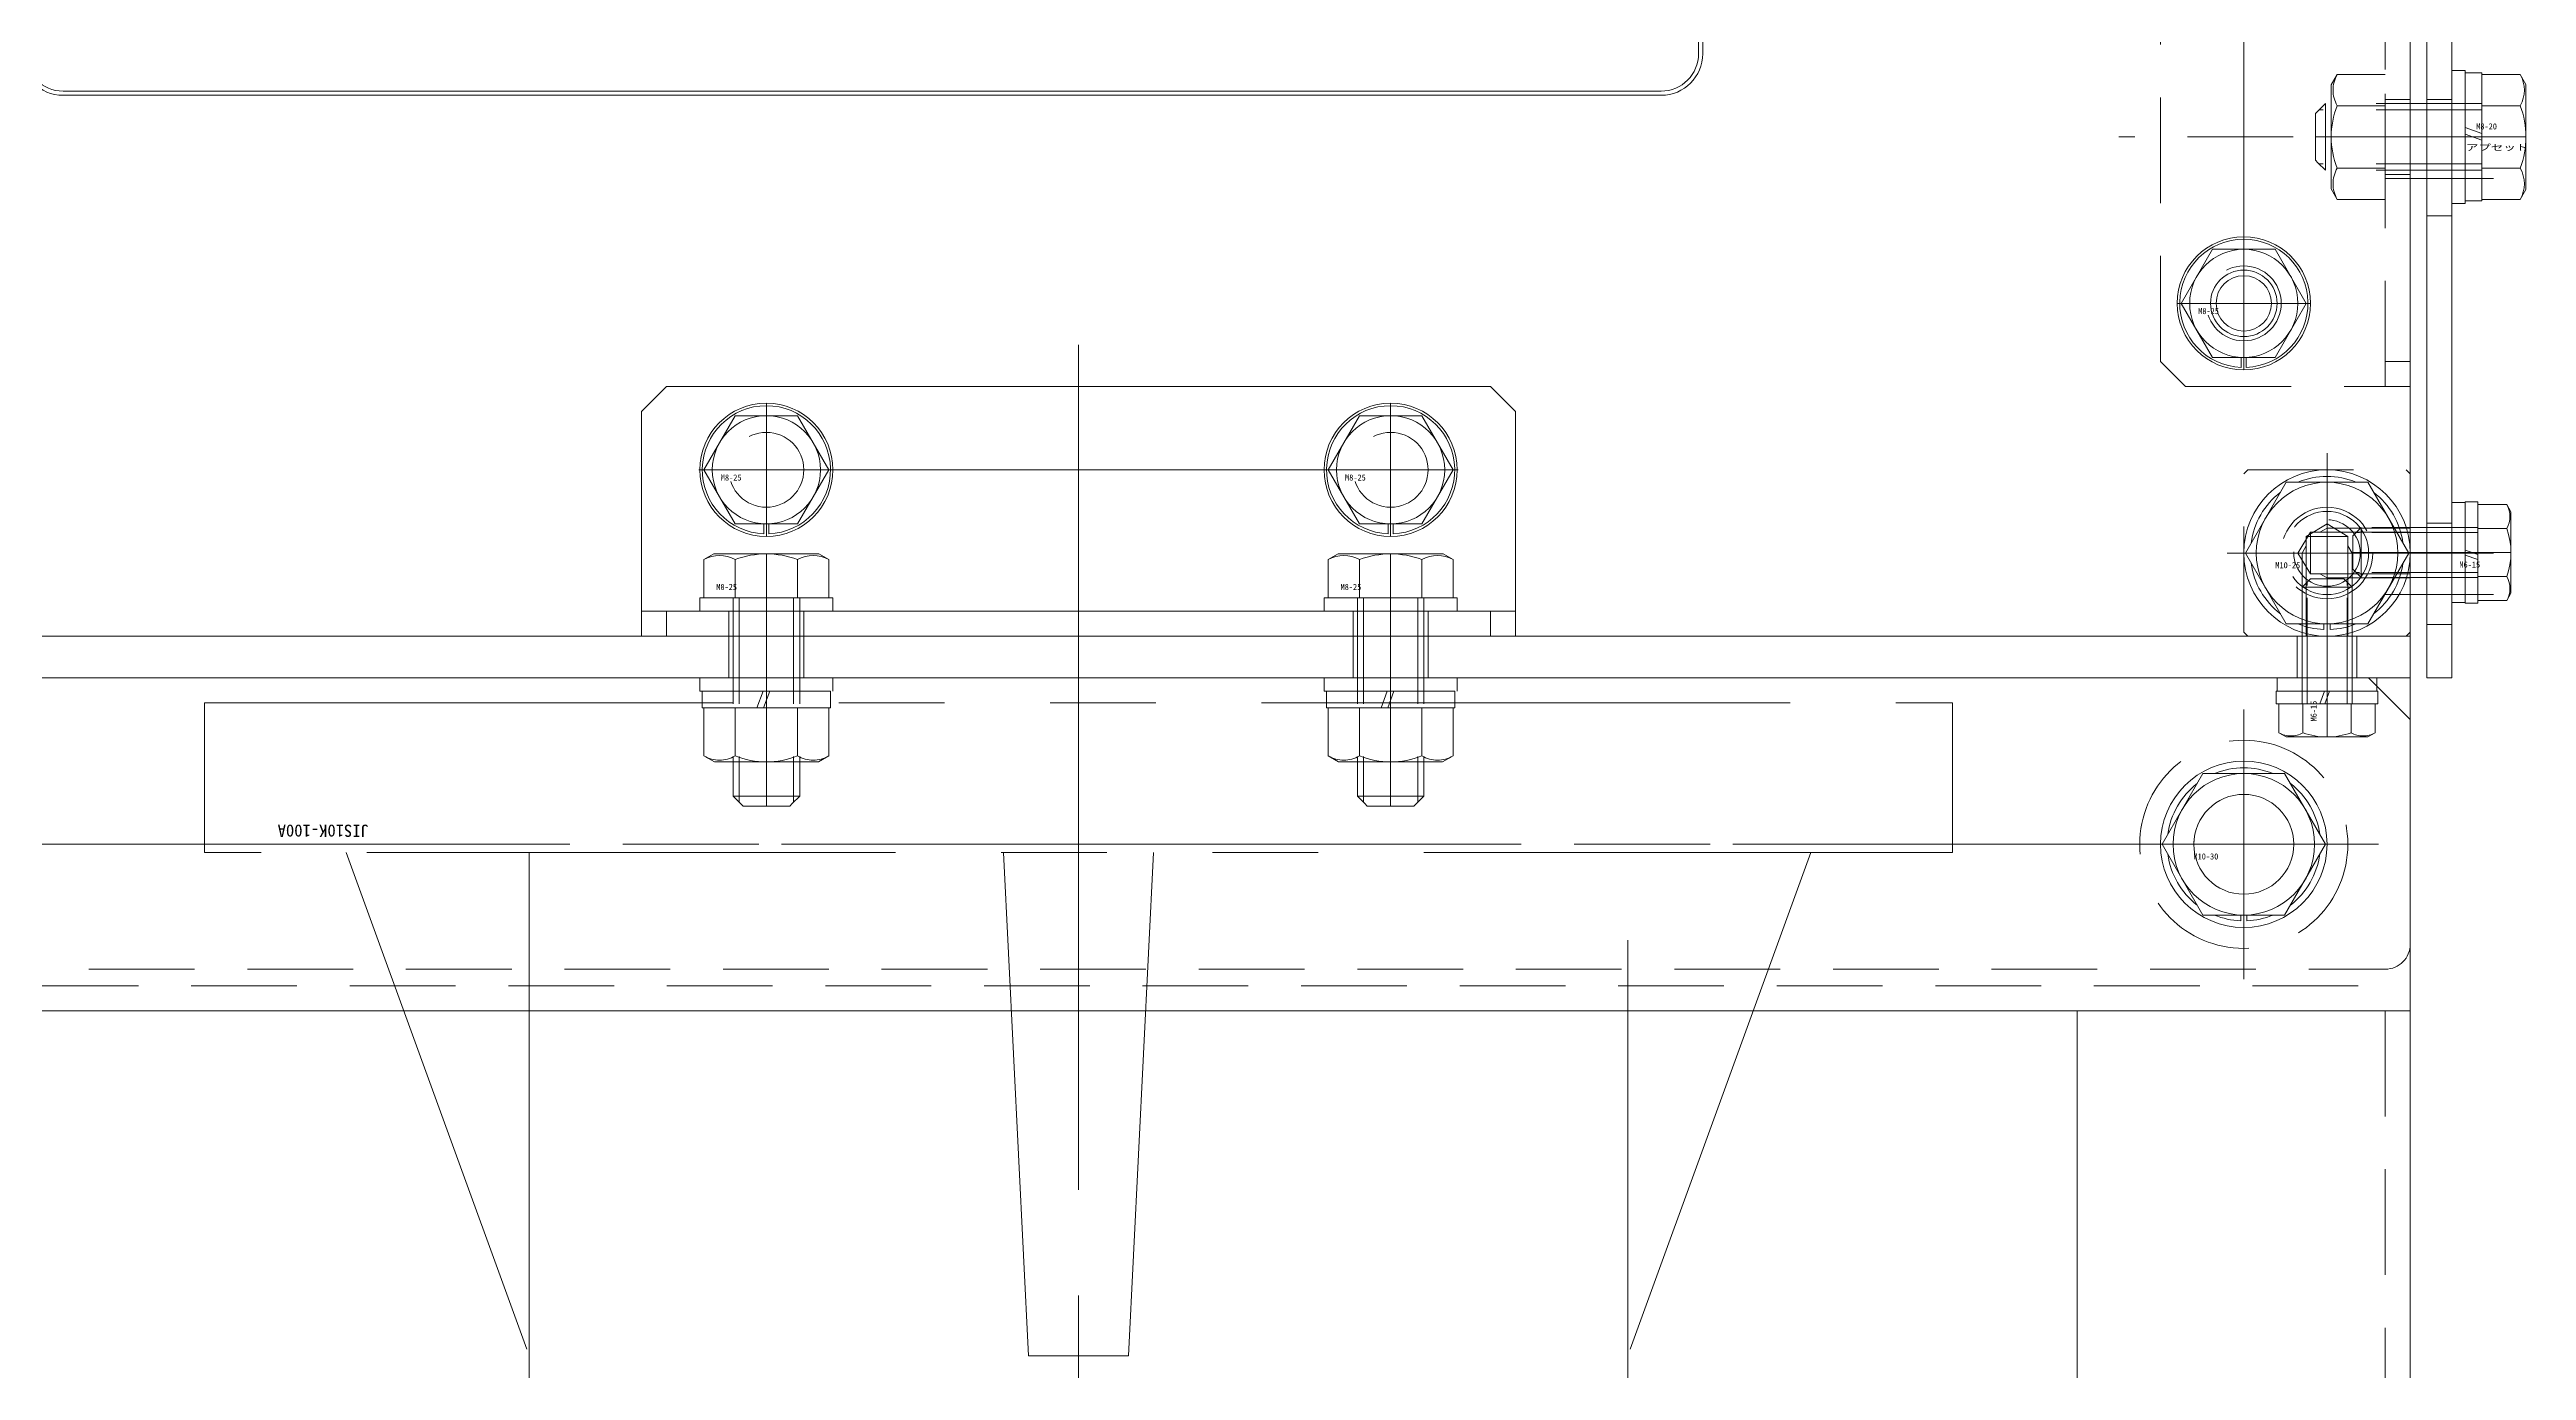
# Model space of a CAD drawing. Units: millimetres at full size. Extents: x -34906 to 7411, y -8440 to 3030.
# Drawn here: x 811.9 to 1109.5, y -3217.8 to -3059.1 of the extents above; entities that cross this region are included whole.
import ezdxf
from ezdxf.enums import TextEntityAlignment as Align

# ---------------------------------------------------------------- set-up
doc = ezdxf.new("R2010")
doc.units = ezdxf.units.MM
doc.header["$LTSCALE"] = 4
for name, pattern in [('USER1', [28.575, 19.05, -3.175, 3.175, -3.175]), ('USER3', [31.75, 15.875, -3.175, 3.175, -3.175, 3.175, -3.175]), ('USER4', [4.7625, 3.175, -1.5875])]:
    doc.linetypes.add(name, pattern=pattern)
for name, color, linetype, lineweight in [('0-2_01_外形線', 7, 'Continuous', 18), ('0-3_04_中心線', 7, 'USER1', 9), ('0-8_05_仮想線', 2, 'Continuous', 18), ('0-A_03_かくれ線', 6, 'USER4', 18)]:
    doc.layers.add(name, color=color, linetype=linetype, lineweight=lineweight)
doc.styles.add('ＭＳ ゴシック', font='')
doc.styles.get('ＭＳ ゴシック').set_extended_font_data('MS Gothic')

msp = doc.modelspace()

# ---------------------------------------------------------------- linework, layer by layer
at = {"layer": '0-2_01_外形線'}
for p, q in [((1010.033, -3059.586), (1010.033, -2879.586)), ((1010.533, -3059.586), (1010.533, -2879.586)), ((1095.533, -2991.573), (1095.533, -3129.586)), ((1100.533, -3061.586), (1100.533, -3077.586)), ((1100.533, -3061.586), (1102.133, -3061.586)), ((1102.133, -3077.586), (1102.133, -3061.586)), ((1102.133, -3068.458), (1102.133, -3061.886)), ((1102.133, -3061.886), (1104.133, -3061.886)), ((1104.133, -3069.186), (1104.133, -3061.886)), ((1104.133, -3077.092), (1104.133, -3062.08)), ((1104.133, -3062.08), (1108.737, -3062.08)), ((1108.737, -3062.08), (1109.433, -3063.286)), ((813.533, -3064.086), (1005.533, -3064.086)), ((813.533, -3064.586), (1005.533, -3064.586)), ((1109.433, -3063.286), (1109.433, -3075.886)), ((1104.133, -3065.833), (1108.737, -3065.833)), ((1104.133, -3069.186), (1102.133, -3068.458)), ((1102.133, -3077.286), (1102.133, -3069.258)), ((1104.133, -3069.986), (1102.133, -3069.258)), ((1104.133, -3077.286), (1104.133, -3069.986)), ((1104.133, -3073.339), (1108.737, -3073.339)), ((1108.737, -3077.092), (1109.433, -3075.886)), ((1100.533, -3077.586), (1102.133, -3077.586)), ((1104.133, -3077.286), (1102.133, -3077.286)), ((1104.133, -3077.092), (1108.737, -3077.092)), ((1071.78, -3083.086), (1079.286, -3083.086)), ((1079.286, -3083.086), (1083.038, -3089.586)), ((1083.038, -3089.586), (1079.286, -3096.086)), ((1079.286, -3096.086), (1071.78, -3096.086)), ((1075.233, -3096.086), (1075.233, -3097.28)), ((1075.833, -3096.086), (1075.833, -3097.28)), ((985.033, -3099.586), (988.033, -3102.586)), ((883.033, -3129.586), (883.033, -3102.586)), ((894.28, -3103.086), (901.786, -3103.086)), ((901.786, -3103.086), (905.538, -3109.586)), ((969.28, -3103.086), (976.786, -3103.086)), ((976.786, -3103.086), (980.538, -3109.586)), ((988.033, -3102.586), (988.033, -3129.586)), ((905.538, -3109.586), (901.786, -3116.086)), ((980.538, -3109.586), (976.786, -3116.086)), ((1075.718, -3119.586), (1080.625, -3111.086)), ((1102.133, -3113.527), (1100.533, -3113.527)), ((1100.533, -3125.527), (1100.533, -3113.527)), ((1102.133, -3113.427), (1102.133, -3119.227)), ((1102.133, -3113.427), (1103.633, -3113.427)), ((1102.133, -3125.527), (1102.133, -3113.527)), ((1103.633, -3113.427), (1103.633, -3119.773)), ((1103.633, -3113.754), (1107.128, -3113.754)), ((1103.633, -3113.754), (1103.633, -3125.301)), ((1107.128, -3113.754), (1107.633, -3114.627)), ((1107.633, -3114.627), (1107.633, -3124.427)), ((901.786, -3116.086), (894.28, -3116.086)), ((897.733, -3116.086), (897.733, -3117.28)), ((898.333, -3116.086), (898.333, -3117.28)), ((976.786, -3116.086), (969.28, -3116.086)), ((972.733, -3116.086), (972.733, -3117.28)), ((973.333, -3116.086), (973.333, -3117.28)), ((1103.633, -3116.64), (1107.128, -3116.64)), ((890.527, -3120.382), (891.733, -3119.686)), ((890.527, -3124.986), (890.527, -3120.382)), ((891.733, -3119.686), (904.333, -3119.686)), ((894.28, -3124.986), (894.28, -3120.382)), ((901.786, -3124.986), (901.786, -3120.382)), ((905.538, -3120.382), (904.333, -3119.686)), ((905.538, -3124.986), (905.538, -3120.382)), ((965.527, -3120.382), (966.733, -3119.686)), ((965.527, -3124.986), (965.527, -3120.382)), ((966.733, -3119.686), (979.333, -3119.686)), ((969.28, -3124.986), (969.28, -3120.382)), ((976.786, -3124.986), (976.786, -3120.382)), ((980.538, -3120.382), (979.333, -3119.686)), ((980.538, -3124.986), (980.538, -3120.382)), ((1080.625, -3128.086), (1075.718, -3119.586)), ((1095.348, -3119.586), (1090.44, -3128.086)), ((1102.133, -3119.227), (1103.633, -3119.773)), ((1102.133, -3119.827), (1102.133, -3125.627)), ((1102.133, -3119.827), (1103.633, -3120.373)), ((1103.633, -3120.373), (1103.633, -3125.627)), ((1103.633, -3122.414), (1107.128, -3122.414)), ((1107.128, -3125.301), (1107.633, -3124.427)), ((988.033, -3126.586), (883.033, -3126.586)), ((886.033, -3129.586), (886.033, -3126.586)), ((906.033, -3124.986), (890.033, -3124.986)), ((890.033, -3126.586), (890.033, -3124.986)), ((890.033, -3126.586), (906.033, -3126.586)), ((905.538, -3124.986), (890.527, -3124.986)), ((906.033, -3126.586), (906.033, -3124.986)), ((981.033, -3124.986), (965.033, -3124.986)), ((965.033, -3126.586), (965.033, -3124.986)), ((965.033, -3126.586), (981.033, -3126.586)), ((980.538, -3124.986), (965.527, -3124.986)), ((981.033, -3126.586), (981.033, -3124.986)), ((985.033, -3129.586), (985.033, -3126.586)), ((1102.133, -3125.527), (1100.533, -3125.527)), ((1103.633, -3125.627), (1102.133, -3125.627)), ((1103.633, -3125.301), (1107.128, -3125.301)), ((988.033, -3129.586), (883.033, -3129.586)), ((1090.44, -3128.086), (1080.625, -3128.086)), ((1085.158, -3128.086), (1085.158, -3128.778)), ((1085.908, -3128.086), (1085.908, -3128.778)), ((1095.533, -3137.586), (1095.533, -3129.586)), ((1065.718, -3154.586), (1070.625, -3146.086)), ((1070.625, -3163.086), (1065.718, -3154.586)), ((1085.348, -3154.586), (1080.44, -3163.086)), ((1080.44, -3163.086), (1070.625, -3163.086)), ((1075.158, -3163.086), (1075.158, -3163.778)), ((1075.908, -3163.086), (1075.908, -3163.778))]:
    msp.add_line(p, q, dxfattribs=at)
for points in [[(1100.533, -3134.586), (1097.533, -3134.586), (1097.533, -3004.586), (1100.533, -3004.586)], [(1090.533, -3134.586), (300.533, -3134.586), (295.533, -3139.586), (295.533, -3174.586), (1095.533, -3174.586), (1095.533, -3139.586)]]:
    msp.add_lwpolyline(points, close=True, dxfattribs=at)
for points in [[(775.533, -3030.086), (775.533, -3129.586), (1095.533, -3129.586)], [(1071.78, -3096.086), (1068.027, -3089.586), (1071.78, -3083.086)], [(985.033, -3099.586), (886.033, -3099.586), (883.033, -3102.586)], [(894.28, -3116.086), (890.527, -3109.586), (894.28, -3103.086)], [(969.28, -3116.086), (965.527, -3109.586), (969.28, -3103.086)], [(1080.625, -3111.086), (1090.44, -3111.086), (1095.348, -3119.586)], [(1095.533, -3137.586), (1095.533, -3129.586), (775.533, -3129.586), (775.533, -3134.586)], [(1070.625, -3146.086), (1080.44, -3146.086), (1085.348, -3154.586)], [(1055.533, -4334.586), (1055.533, -3174.586), (1095.533, -3174.586), (1095.533, -4334.586)]]:
    msp.add_lwpolyline(points, dxfattribs=at)
for centre, radius in [((1075.533, -3089.586), 8), ((1075.533, -3089.586), 6.5), ((1075.533, -3089.586), 4), ((1075.533, -3089.586), 3.324), ((898.033, -3109.586), 8), ((898.033, -3109.586), 6.5), ((973.033, -3109.586), 8), ((973.033, -3109.586), 6.5), ((1085.533, -3119.586), 10), ((1085.533, -3119.586), 8.5), ((1075.533, -3154.586), 10), ((1075.533, -3154.586), 8.5), ((1075.533, -3154.586), 6)]:
    msp.add_circle(centre, radius, dxfattribs=at)
for centre, radius, start, end in [((813.533, -3059.586), 5, 180, 270), ((813.533, -3059.586), 4.5, 180, 270), ((1005.533, -3059.586), 5, 270, 0), ((1005.533, -3059.586), 4.5, 270, 0), ((1105.487, -3063.957), 3.753, 330.00001, 29.99999), ((1098.968, -3069.586), 10.465, 338.98558, 21.01442), ((1105.487, -3075.215), 3.753, 330.00001, 29.99999), ((1075.533, -3089.586), 7.7, 272.23287, 267.76713), ((898.033, -3109.586), 7.7, 272.23287, 267.76713), ((973.033, -3109.586), 7.7, 272.23287, 267.76713), ((1085.533, -3119.586), 9.2, 127.50502, 172.49498), ((1085.533, -3119.586), 9.2, 67.50502, 112.49498), ((1085.533, -3119.586), 9.2, 7.50502, 52.49498), ((1104.628, -3115.197), 2.887, 330.00001, 29.99999), ((1099.119, -3119.527), 8.514, 340.18087, 19.81913), ((892.404, -3123.632), 3.753, 60.00001, 119.99999), ((898.033, -3130.151), 10.465, 68.98558, 111.01442), ((903.662, -3123.632), 3.753, 60.00001, 119.99999), ((967.404, -3123.632), 3.753, 60.00001, 119.99999), ((973.033, -3130.151), 10.465, 68.98558, 111.01442), ((978.662, -3123.632), 3.753, 60.00001, 119.99999), ((1085.533, -3119.586), 9.2, 187.50502, 232.49498), ((1085.533, -3119.586), 9.2, 307.50502, 352.49498), ((1104.628, -3123.857), 2.887, 330.00001, 29.99999), ((1085.533, -3119.586), 9.2, 247.50502, 267.66393), ((1085.533, -3119.586), 9.2, 272.33607, 292.49498), ((1075.533, -3154.586), 9.2, 67.50502, 112.49498), ((1075.533, -3154.586), 9.2, 127.50502, 172.49498), ((1075.533, -3154.586), 9.2, 7.50502, 52.49498), ((1075.533, -3154.586), 9.2, 187.50502, 232.49498), ((1075.533, -3154.586), 9.2, 307.50502, 352.49498), ((1075.533, -3154.586), 9.2, 247.50502, 267.66393), ((1075.533, -3154.586), 9.2, 272.33607, 292.49498)]:
    msp.add_arc(centre, radius, start, end, dxfattribs=at)
at = {"layer": '0-3_04_中心線', "color": 1, "lineweight": 18}
for p, q in [((1075.533, -3095.186), (1075.533, -3043.986)), ((1109.433, -3069.586), (1084.133, -3069.586)), ((1105.533, -3069.586), (1092.533, -3069.586)), ((1105.533, -3074.586), (1092.533, -3074.586)), ((1075.533, -3081.586), (1075.533, -3097.586)), ((1075.533, -3095.186), (1075.533, -3083.986)), ((1067.533, -3089.586), (1083.533, -3089.586)), ((1081.133, -3089.586), (1069.933, -3089.586)), ((935.533, -3134.586), (935.533, -3094.586)), ((898.033, -3101.586), (898.033, -3117.586)), ((898.033, -3117.086), (898.033, -3102.086)), ((973.033, -3101.586), (973.033, -3117.586)), ((973.033, -3117.086), (973.033, -3102.086)), ((898.033, -3115.186), (898.033, -3103.986)), ((898.033, -3115.186), (898.033, -3103.986)), ((973.033, -3115.186), (973.033, -3103.986)), ((973.033, -3115.186), (973.033, -3103.986)), ((889.933, -3109.586), (981.133, -3109.586)), ((890.033, -3109.586), (906.033, -3109.586)), ((890.533, -3109.586), (980.533, -3109.586)), ((965.033, -3109.586), (981.033, -3109.586)), ((1085.533, -3131.586), (1085.533, -3107.586)), ((1085.533, -3109.586), (1085.533, -3129.586)), ((1085.533, -3111.711), (1085.533, -3127.461)), ((1085.533, -3132.086), (1085.533, -3114.586)), ((1085.533, -3132.086), (1085.533, -3114.586)), ((898.033, -3119.686), (898.033, -3149.986)), ((898.033, -3134.586), (898.033, -3121.586)), ((973.033, -3119.686), (973.033, -3149.986)), ((973.033, -3134.586), (973.033, -3121.586)), ((1073.533, -3119.586), (1097.533, -3119.586)), ((1075.533, -3119.586), (1095.533, -3119.586)), ((1093.408, -3119.586), (1077.658, -3119.586)), ((1088.633, -3119.527), (1107.633, -3119.527)), ((1105.533, -3119.586), (1092.533, -3119.586)), ((1085.533, -3122.686), (1085.533, -3141.686)), ((1105.533, -3124.586), (1092.533, -3124.586)), ((1075.533, -3170.786), (1075.533, -3138.386)), ((1075.533, -3144.586), (1075.533, -3164.586)), ((795.533, -3154.586), (1075.533, -3154.586)), ((1091.733, -3154.586), (1059.333, -3154.586)), ((1065.533, -3154.586), (1085.533, -3154.586))]:
    msp.add_line(p, q, dxfattribs=at)
at = {"layer": '0-3_04_中心線'}
for p, q in [((1075.533, -3153.386), (1075.533, -3145.086)), ((1066.033, -3154.586), (1074.333, -3154.586)), ((1075.533, -3164.086), (1075.533, -3155.786)), ((1076.733, -3154.586), (1085.033, -3154.586))]:
    msp.add_line(p, q, dxfattribs=at)
at = {"layer": '0-3_04_中心線', "linetype": 'Continuous'}
for p, q in [((1075.533, -3155.186), (1075.533, -3153.986)), ((1074.933, -3154.586), (1076.133, -3154.586))]:
    msp.add_line(p, q, dxfattribs=at)
at = {"layer": '0-8_05_仮想線', "linetype": 'USER3'}
for p, q in [((935.533, -3132.586), (935.533, -3234.586)), ((830.533, -3137.586), (1040.533, -3137.586)), ((830.533, -3155.586), (830.533, -3137.586)), ((1040.533, -3137.586), (1040.533, -3155.586)), ((1040.533, -3155.586), (830.533, -3155.586)), ((847.533, -3155.586), (869.533, -3216.03)), ((869.533, -3155.586), (869.533, -3229.586)), ((929.533, -3216.03), (926.533, -3155.586)), ((941.533, -3216.03), (944.533, -3155.586)), ((1023.533, -3155.586), (1001.533, -3216.03)), ((1001.533, -3229.586), (1001.533, -3155.586)), ((941.533, -3216.03), (929.533, -3216.03))]:
    msp.add_line(p, q, dxfattribs=at)
at = {"layer": '0-A_03_かくれ線'}
for p, q in [((1092.533, -3099.586), (1092.533, -3039.586)), ((1095.533, -3099.586), (1095.533, -3039.586)), ((1065.533, -3096.586), (1065.533, -3042.586)), ((1075.533, -3042.086), (1075.533, -3097.086)), ((1092.533, -3077.092), (1092.533, -3062.08)), ((1086.033, -3075.836), (1086.033, -3063.336)), ((1095.533, -3065.086), (1092.533, -3065.086)), ((1100.533, -3065.086), (1097.533, -3065.086)), ((1084.433, -3066.486), (1084.133, -3066.786)), ((1084.133, -3066.786), (1084.133, -3072.386)), ((1085.333, -3065.586), (1084.433, -3066.486)), ((1104.133, -3066.336), (1084.583, -3066.336)), ((1085.333, -3065.586), (1085.333, -3073.586)), ((1104.133, -3065.586), (1085.333, -3065.586)), ((1092.533, -3065.833), (1086.758, -3065.833)), ((1100.533, -3069.586), (1060.533, -3069.586)), ((1084.433, -3072.686), (1084.133, -3072.386)), ((1085.333, -3073.586), (1084.433, -3072.686)), ((1104.133, -3072.836), (1084.583, -3072.836)), ((1104.133, -3073.586), (1085.333, -3073.586)), ((1092.533, -3073.339), (1086.758, -3073.339)), ((1095.533, -3074.086), (1092.533, -3074.086)), ((1100.533, -3079.086), (1097.533, -3079.086)), ((1075.533, -3082.086), (1075.533, -3097.086)), ((1083.033, -3089.586), (1068.033, -3089.586)), ((1065.533, -3096.586), (1068.533, -3099.586)), ((1095.533, -3096.586), (1092.533, -3096.586)), ((1068.533, -3099.586), (1095.533, -3099.586)), ((898.033, -3102.086), (898.033, -3117.086)), ((973.033, -3102.086), (973.033, -3117.086)), ((1075.533, -3110.086), (1076.033, -3109.586)), ((1076.033, -3109.586), (1095.033, -3109.586)), ((1095.533, -3110.086), (1095.033, -3109.586)), ((1075.533, -3129.086), (1075.533, -3110.086)), ((1095.533, -3110.086), (1095.533, -3129.086)), ((1083.533, -3117.086), (1082.031, -3119.586)), ((1085.533, -3116.084), (1083.033, -3117.586)), ((1083.033, -3117.586), (1083.033, -3129.586)), ((1084.667, -3117.086), (1085.533, -3116.586)), ((1088.033, -3117.586), (1085.533, -3116.084)), ((1095.533, -3116.586), (1085.533, -3116.586)), ((1089.433, -3116.727), (1088.633, -3117.527)), ((1088.633, -3117.527), (1088.633, -3121.527)), ((1089.033, -3117.127), (1089.433, -3117.127)), ((1089.633, -3116.527), (1089.433, -3116.727)), ((1103.633, -3117.127), (1089.433, -3117.127)), ((1089.633, -3116.527), (1089.633, -3122.527)), ((1103.633, -3116.527), (1089.633, -3116.527)), ((1100.533, -3115.986), (1097.533, -3115.986)), ((1082.031, -3119.586), (1083.533, -3122.086)), ((1083.033, -3118.72), (1082.533, -3119.586)), ((1088.033, -3118.72), (1088.533, -3119.586)), ((1088.533, -3129.586), (1088.533, -3119.586)), ((1089.433, -3122.327), (1088.633, -3121.527)), ((898.033, -3124.586), (898.033, -3139.586)), ((935.533, -3124.586), (935.533, -3174.586)), ((973.033, -3124.586), (973.033, -3139.586)), ((1082.533, -3123.686), (1082.733, -3123.486)), ((1088.533, -3123.686), (1082.533, -3123.686)), ((1082.533, -3137.686), (1082.533, -3123.686)), ((1082.733, -3123.486), (1083.533, -3122.686)), ((1083.133, -3123.086), (1083.133, -3123.486)), ((1083.133, -3137.686), (1083.133, -3123.486)), ((1083.533, -3122.086), (1095.533, -3122.086)), ((1087.533, -3122.686), (1083.533, -3122.686)), ((1084.667, -3122.086), (1085.533, -3122.586)), ((1085.533, -3124.586), (1085.533, -3139.586)), ((1088.333, -3123.486), (1087.533, -3122.686)), ((1087.933, -3123.086), (1087.933, -3123.486)), ((1087.933, -3137.686), (1087.933, -3123.486)), ((1088.533, -3123.686), (1088.333, -3123.486)), ((1088.533, -3137.686), (1088.533, -3123.686)), ((1089.033, -3121.927), (1089.433, -3121.927)), ((1103.633, -3121.927), (1089.433, -3121.927)), ((1089.633, -3122.527), (1089.433, -3122.327)), ((1103.633, -3122.527), (1089.633, -3122.527)), ((893.533, -3129.586), (893.533, -3126.586)), ((894.033, -3124.986), (894.033, -3144.686)), ((894.783, -3124.986), (894.783, -3144.686)), ((901.283, -3124.986), (901.283, -3144.686)), ((902.033, -3124.986), (902.033, -3144.686)), ((902.533, -3129.586), (902.533, -3126.586)), ((968.533, -3129.586), (968.533, -3126.586)), ((969.033, -3124.986), (969.033, -3144.686)), ((969.783, -3124.986), (969.783, -3144.686)), ((976.283, -3124.986), (976.283, -3144.686)), ((977.033, -3124.986), (977.033, -3144.686)), ((977.533, -3129.586), (977.533, -3126.586)), ((893.533, -3129.586), (893.533, -3134.586)), ((902.533, -3129.586), (902.533, -3134.586)), ((968.533, -3129.586), (968.533, -3134.586)), ((977.533, -3129.586), (977.533, -3134.586)), ((1075.533, -3129.086), (1076.033, -3129.586)), ((1076.033, -3129.586), (1095.033, -3129.586)), ((1081.933, -3129.586), (1081.933, -3134.586)), ((1089.133, -3129.586), (1089.133, -3134.586)), ((1095.533, -3129.086), (1095.033, -3129.586)), ((1100.533, -3128.186), (1097.533, -3128.186)), ((1095.533, -3134.586), (775.533, -3134.586)), ((906.033, -3134.586), (890.033, -3134.586)), ((890.033, -3136.186), (890.033, -3134.586)), ((890.033, -3136.186), (906.033, -3136.186)), ((897.633, -3136.186), (890.333, -3136.186)), ((890.333, -3138.186), (890.333, -3136.186)), ((897.633, -3136.186), (896.905, -3138.186)), ((898.433, -3136.186), (897.705, -3138.186)), ((905.733, -3136.186), (898.433, -3136.186)), ((905.733, -3136.186), (905.733, -3138.186)), ((906.033, -3136.186), (906.033, -3134.586)), ((981.033, -3134.586), (965.033, -3134.586)), ((965.033, -3136.186), (965.033, -3134.586)), ((965.033, -3136.186), (981.033, -3136.186)), ((972.633, -3136.186), (965.333, -3136.186)), ((965.333, -3138.186), (965.333, -3136.186)), ((972.633, -3136.186), (971.905, -3138.186)), ((973.433, -3136.186), (972.705, -3138.186)), ((980.733, -3136.186), (973.433, -3136.186)), ((980.733, -3136.186), (980.733, -3138.186)), ((981.033, -3136.186), (981.033, -3134.586)), ((1085.233, -3136.186), (1079.433, -3136.186)), ((1079.433, -3137.686), (1079.433, -3136.186)), ((1079.533, -3136.186), (1079.533, -3134.586)), ((1079.533, -3134.586), (1091.533, -3134.586)), ((1079.533, -3136.186), (1091.533, -3136.186)), ((1085.233, -3136.186), (1084.687, -3137.686)), ((1085.833, -3136.186), (1085.287, -3137.686)), ((1091.633, -3136.186), (1085.833, -3136.186)), ((1091.533, -3136.186), (1091.533, -3134.586)), ((1091.633, -3136.186), (1091.633, -3137.686)), ((896.905, -3138.186), (890.333, -3138.186)), ((905.538, -3138.186), (890.527, -3138.186)), ((894.28, -3138.186), (894.28, -3143.961)), ((905.733, -3138.186), (897.705, -3138.186)), ((901.786, -3138.186), (901.786, -3143.961)), ((971.905, -3138.186), (965.333, -3138.186)), ((980.538, -3138.186), (965.527, -3138.186)), ((969.28, -3138.186), (969.28, -3143.961)), ((980.733, -3138.186), (972.705, -3138.186)), ((976.786, -3138.186), (976.786, -3143.961)), ((1084.687, -3137.686), (1079.433, -3137.686)), ((1079.759, -3137.686), (1079.759, -3141.182)), ((1091.306, -3137.686), (1079.759, -3137.686)), ((1082.646, -3137.686), (1082.646, -3141.182)), ((1091.633, -3137.686), (1085.287, -3137.686)), ((1088.42, -3137.686), (1088.42, -3141.182)), ((1091.306, -3137.686), (1091.306, -3141.182)), ((1079.759, -3141.182), (1080.633, -3141.686)), ((1090.433, -3141.686), (1080.633, -3141.686)), ((1091.306, -3141.182), (1090.433, -3141.686)), ((904.283, -3144.686), (891.783, -3144.686)), ((894.033, -3144.686), (894.033, -3148.786)), ((894.783, -3144.686), (894.783, -3149.536)), ((901.283, -3144.686), (901.283, -3149.536)), ((902.033, -3144.686), (902.033, -3148.786)), ((979.283, -3144.686), (966.783, -3144.686)), ((969.033, -3144.686), (969.033, -3148.786)), ((969.783, -3144.686), (969.783, -3149.536)), ((976.283, -3144.686), (976.283, -3149.536)), ((977.033, -3144.686), (977.033, -3148.786)), ((1075.533, -3164.586), (1075.533, -3144.586)), ((894.033, -3148.786), (902.033, -3148.786)), ((894.033, -3148.786), (894.933, -3149.686)), ((894.933, -3149.686), (895.233, -3149.986)), ((895.233, -3149.986), (900.833, -3149.986)), ((901.133, -3149.686), (900.833, -3149.986)), ((902.033, -3148.786), (901.133, -3149.686)), ((969.033, -3148.786), (977.033, -3148.786)), ((969.033, -3148.786), (969.933, -3149.686)), ((969.933, -3149.686), (970.233, -3149.986)), ((970.233, -3149.986), (975.833, -3149.986)), ((976.133, -3149.686), (975.833, -3149.986)), ((977.033, -3148.786), (976.133, -3149.686)), ((785.533, -3154.586), (1085.533, -3154.586)), ((295.533, -3171.586), (1095.533, -3171.586)), ((778.533, -3169.586), (1092.533, -3169.586)), ((1092.533, -3174.586), (1092.533, -4524.586))]:
    msp.add_line(p, q, dxfattribs=at)
for points in [[(1092.533, -3062.08), (1086.758, -3062.08), (1086.033, -3063.336)], [(1092.533, -3077.092), (1086.758, -3077.092), (1086.033, -3075.836)], [(1088.033, -3129.586), (1088.033, -3117.586), (1083.033, -3117.586)], [(1095.533, -3117.086), (1083.533, -3117.086), (1083.533, -3122.086)], [(1095.533, -3122.586), (1085.533, -3122.586), (1085.533, -3116.586)], [(1082.533, -3129.586), (1082.533, -3119.586), (1088.533, -3119.586)], [(1095.533, -3166.586), (1095.533, -3129.586), (775.533, -3129.586), (775.533, -3166.586)], [(890.527, -3138.186), (890.527, -3143.961), (891.783, -3144.686)], [(905.538, -3138.186), (905.538, -3143.961), (904.283, -3144.686)], [(965.527, -3138.186), (965.527, -3143.961), (966.783, -3144.686)], [(980.538, -3138.186), (980.538, -3143.961), (979.283, -3144.686)]]:
    msp.add_lwpolyline(points, dxfattribs=at)
for centre, radius in [((1075.533, -3089.586), 4.5), ((1075.533, -3089.586), 4.5), ((898.033, -3109.586), 4.5), ((898.033, -3109.586), 4.5), ((973.033, -3109.586), 4.5), ((973.033, -3109.586), 4.5), ((1085.533, -3119.586), 5.5), ((1085.533, -3119.586), 5), ((1085.533, -3119.586), 4), ((1075.533, -3154.586), 12.5), ((1075.533, -3154.586), 6), ((1075.533, -3154.586), 6)]:
    msp.add_circle(centre, radius, dxfattribs=at)
for centre, radius, start, end in [((1090.008, -3063.957), 3.753, 150.00001, 209.99999), ((1096.109, -3069.586), 10.076, 158.13461, 201.86539), ((1090.008, -3075.215), 3.753, 150.00001, 209.99999), ((1081.203, -3138.682), 2.887, 240.00001, 299.99999), ((1085.533, -3133.172), 8.514, 250.18087, 289.81913), ((1089.863, -3138.682), 2.887, 240.00001, 299.99999), ((892.404, -3140.711), 3.753, 240.00001, 299.99999), ((898.033, -3134.609), 10.076, 248.13461, 291.86539), ((903.662, -3140.711), 3.753, 240.00001, 299.99999), ((967.404, -3140.711), 3.753, 240.00001, 299.99999), ((973.033, -3134.609), 10.076, 248.13461, 291.86539), ((978.662, -3140.711), 3.753, 240.00001, 299.99999), ((1092.533, -3166.586), 3, 270, 0)]:
    msp.add_arc(centre, radius, start, end, dxfattribs=at)

# ---------------------------------------------------------------- texts
at = {"layer": '0-8_05_仮想線', "color": 7, "style": 'ＭＳ ゴシック'}
msp.add_text('JIS10K-100A', height=1.466, rotation=180, dxfattribs=at).set_placement((850.285, -3151.787), align=Align.BOTTOM_LEFT)
at = {"layer": '0-A_03_かくれ線', "color": 7, "style": 'ＭＳ ゴシック'}
for s, p in [('M8-20', (1103.457, -3068.906)), ('M8-25', (1070.056, -3091.095)), ('M8-25', (892.556, -3111.095)), ('M8-25', (967.556, -3111.095)), ('M10-25', (1079.318, -3121.628)), ('M6-15', (1101.438, -3121.554)), ('M8-25', (892.015, -3124.246)), ('M8-25', (967.015, -3124.246)), ('M10-30', (1069.485, -3156.628))]:
    msp.add_text(s, height=0.7331, dxfattribs=at).set_placement(p, align=Align.BOTTOM_LEFT)
at = {"layer": '0-A_03_かくれ線', "color": 7, "style": 'ＭＳ ゴシック', "width": 1.5}
msp.add_text('アプセット', height=0.7331, dxfattribs=at).set_placement((1102.223, -3071.444), align=Align.BOTTOM_LEFT)
at = {"layer": '0-A_03_かくれ線', "color": 7, "style": 'ＭＳ ゴシック'}
msp.add_text('M6-15', height=0.7331, rotation=90, dxfattribs=at).set_placement((1084.506, -3139.824), align=Align.BOTTOM_LEFT)

doc.saveas('drawing.dxf')
